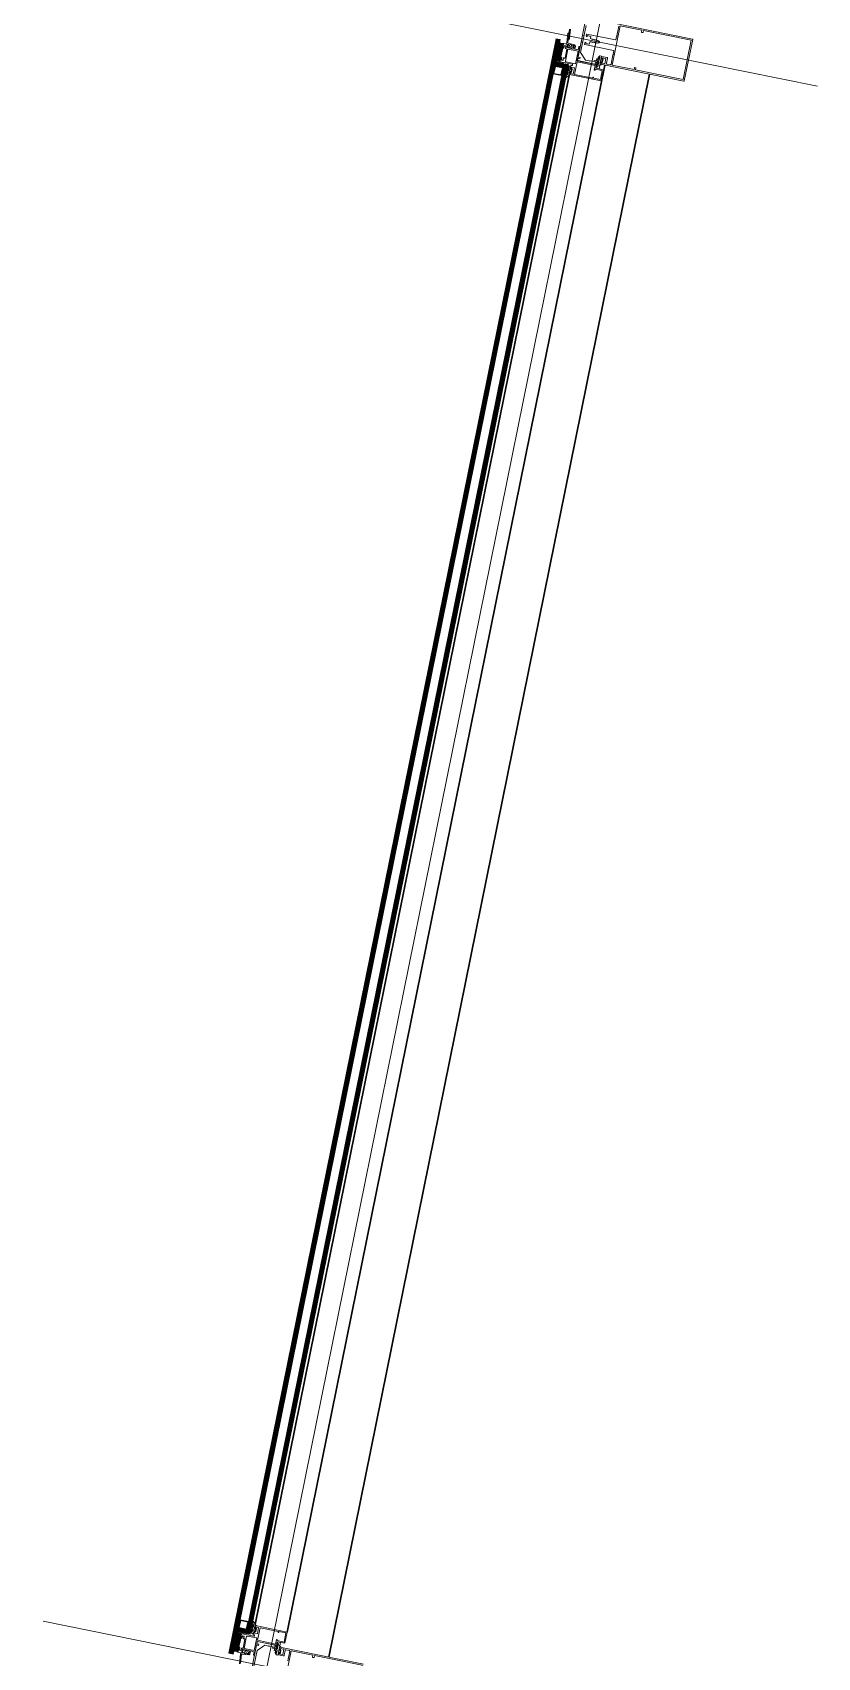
# Model space of a CAD drawing. Header units: millimetres. Extents: x -106996 to 276536, y -21995 to 37993.
# Drawn here: x -83837 to -82740, y -4625 to -2354 of the extents above; entities that cross this region are included whole.
import ezdxf

# ---------------------------------------------------------------- set-up
doc = ezdxf.new("R2010")
doc.units = ezdxf.units.MM
doc.header["$LTSCALE"] = 100
doc.linetypes.add('DASHDOT2', pattern=[12.7, 6.35, -3.175, 0, -3.175])
for name, color, linetype, lineweight, true_color in [('0_Pen_No__6', 7, 'Continuous', 15, 0x5f5f5f), ('0_Pen_No__7', 7, 'Continuous', 30, 0x6a6a6a), ('_Doğrama_Pen_No__6', 7, 'Continuous', 15, 0x5f5f5f), ('AKS-GYC_Pen_No__6', 7, 'Continuous', 15, 0x5f5f5f), ('CAM_Pen_No__151', 7, 'Continuous', 18, 0x2bcaff), ('CAM_Pen_No__6', 7, 'Continuous', 15, 0x5f5f5f), ('FITIL_Pen_No__6', 7, 'Continuous', 15, 0x5f5f5f)]:
    doc.layers.add(name, color=color, linetype=linetype, lineweight=lineweight, true_color=true_color)
pattern_1 = [(258.545944, (-84237.7179, -5385.2623), (-0.6605949, 0.5164681), [0, -0.7499999])]
pattern_2 = [(258.545944, (-83429.326, -1393.72135), (-0.6605949, 0.5164681), [0, -0.7499999])]

msp = doc.modelspace()

# ---------------------------------------------------------------- hatches: boundary and pattern name
at = {"layer": '0_Pen_No__7', "linetype": 'Continuous'}
h = msp.add_hatch(dxfattribs=at)
h.set_pattern_fill('DOTS', color=9, style=0, pattern_type=2)
h.set_pattern_definition(pattern_2)
h.paths.add_polyline_path([(-83093.9879193, -2397.4327833), (-83105.7489304, -2395.0497982), (-83106.7418405, -2399.9502195), (-83094.9808294, -2402.3332046)])
h = msp.add_hatch(dxfattribs=at)
h.set_pattern_fill('DOTS', color=9, style=0, pattern_type=2)
h.set_pattern_definition(pattern_2)
h.paths.add_polyline_path([(-83098.3161162, -2388.5800104), (-83104.1966219, -2387.3885178), (-83105.3881149, -2393.2690234), (-83099.5076095, -2394.4605158)])
h = msp.add_hatch(dxfattribs=at)
h.set_pattern_fill('DOTS', color=9, style=0, pattern_type=2)
h.set_pattern_definition(pattern_1)
h.paths.add_polyline_path([(-83548.8969048, -4583.9616772), (-83549.8898152, -4588.8620985), (-83538.1288041, -4591.2450837), (-83537.1358937, -4586.3446624)])
h = msp.add_hatch(dxfattribs=at)
h.set_pattern_fill('DOTS', color=9, style=0, pattern_type=2)
h.set_pattern_definition(pattern_1)
h.paths.add_polyline_path([(-83550.2506312, -4590.6428733), (-83551.4421237, -4596.5233789), (-83545.561618, -4597.7148715), (-83544.3701258, -4591.8343658)])

# ---------------------------------------------------------------- linework, layer by layer
at = {"layer": '0_Pen_No__6', "color": 9, "linetype": 'Continuous'}
for p, q in [((-83063.5930945, -2336.3452985), (-83074.1010246, -2388.2062521)), ((-83063.0627165, -2343.7990693), (-83070.7110655, -2381.5468095)), ((-83065.9252389, -2357.9267789), (-83067.8854074, -2357.5296149)), ((-83070.7110655, -2381.5468095), (-83063.6384703, -2392.2137393)), ((-83067.8485432, -2367.4190999), (-83069.8087117, -2367.0219358)), ((-83063.4525928, -2368.9805485), (-83063.1547204, -2367.510422)), ((-83105.7489304, -2395.0497982), (-83093.9879193, -2397.4327833)), ((-83075.0827293, -2392.5478), (-83074.6656922, -2390.4895496)), ((-83074.6919782, -2393.1371332), (-83050.5819054, -2398.0222508)), ((-83074.1010246, -2388.2062521), (-83071.3077844, -2388.7722109)), ((-83074.076359, -2390.0987985), (-83071.6731152, -2390.5857372)), ((-83071.6751526, -2390.5853244), (-83071.3077844, -2388.7722109)), ((-83063.6384703, -2392.2137393), (-83058.4195216, -2393.2711886)), ((-83058.0287705, -2393.8605217), (-83058.4195216, -2393.2711886)), ((-83058.0287705, -2393.8605217), (-83057.4394373, -2393.4697706)), ((-83057.4394373, -2393.4697706), (-83049.9662948, -2394.9839585)), ((-83049.9925723, -2397.6314997), (-83049.5755437, -2395.5732916)), ((-83043.3244233, -2397.5465558), (-83044.7407896, -2404.5369042)), ((-83549.8898152, -4588.8620985), (-83538.1288041, -4591.2450837)), ((-83523.4018512, -4607.4849851), (-83533.9097812, -4659.3459387)), ((-83523.4018512, -4607.4849851), (-83520.608611, -4608.0509439)), ((-83522.6161633, -4603.1037208), (-83523.0332004, -4605.1619713)), ((-83522.8714731, -4614.9387558), (-83512.2045431, -4607.8661606)), ((-83522.6424493, -4605.7513044), (-83520.2392054, -4606.2382432)), ((-83522.0268302, -4602.7129697), (-83497.9167567, -4607.5980875)), ((-83520.2412428, -4606.2378304), (-83520.608611, -4608.0509439)), ((-83512.2045431, -4607.8661606), (-83506.9855942, -4608.9236099)), ((-83506.3962611, -4608.5328588), (-83506.9855942, -4608.9236099)), ((-83506.3962611, -4608.5328588), (-83506.00551, -4609.1221919)), ((-83506.00551, -4609.1221919), (-83498.5323673, -4610.6363798)), ((-83497.5260056, -4608.1874206), (-83497.9430341, -4610.2456287)), ((-83491.4168366, -4610.8612711), (-83490.0004697, -4603.8709227)), ((-83522.8714731, -4614.9387558), (-83530.5198222, -4652.6864961))]:
    msp.add_line(p, q, dxfattribs=at)
at = {"layer": '0_Pen_No__6', "color": 9, "linetype": 'Continuous', "flags": 128}
for points in [[(-83017.4032718, -2345.1505264), (-83020.0642713, -2358.2836557), (-83019.6735201, -2358.8729888), (-83020.262853, -2359.2637399), (-83021.1862598, -2363.8211317, -0.4142135624), (-83021.7755927, -2364.2118828), (-83061.8610388, -2356.0898754, 0.4142135624), (-83062.4503726, -2356.4806264), (-83062.8673941, -2358.5388034), (-83061.5660633, -2359.6697479), (-83061.2681903, -2358.1996216), (-83056.3677687, -2359.1925322), (-83056.9028016, -2361.8331388, 0.3394542589), (-83056.6354995, -2362.3800758), (-83055.000113, -2363.1938126), (-83054.7054469, -2362.9984369), (-83054.5100714, -2363.2931035), (-83053.4417791, -2363.5095581), (-83053.1471123, -2363.3141825), (-83052.9517377, -2363.6088489), (-83051.8834454, -2363.8253035), (-83051.588779, -2363.629928), (-83051.3934038, -2363.9245945), (-83050.3251112, -2364.1410491), (-83050.0304444, -2363.9456735), (-83049.835069, -2364.2403401), (-83048.7667775, -2364.4567946), (-83048.4721114, -2364.261419), (-83048.2767356, -2364.5560855), (-83047.2084433, -2364.7725401), (-83046.9137768, -2364.5771646), (-83046.7184014, -2364.8718311), (-83044.6598105, -2366.2299961, -0.6825836526), (-83045.0486006, -2368.0515051), (-83047.5952678, -2368.4693484), (-83048.2323223, -2368.34027), (-83048.5269891, -2368.5356456), (-83048.7223646, -2368.240979), (-83049.790656, -2368.0245246), (-83050.0853225, -2368.2199002), (-83050.2806976, -2367.9252336), (-83051.3489906, -2367.7087791), (-83051.643657, -2367.9041545), (-83051.8390325, -2367.6094879), (-83052.9073236, -2367.3930336), (-83053.2019904, -2367.5884092), (-83053.3973667, -2367.2937424), (-83054.4656581, -2367.077288), (-83054.7603246, -2367.2726636), (-83054.9557003, -2366.9779968), (-83056.0239915, -2366.7615426), (-83056.318658, -2366.9569182), (-83056.5140346, -2366.6622514), (-83057.5157192, -2366.7243235, 0.3394542589), (-83057.9748371, -2367.1240751), (-83058.5521724, -2369.9734589), (-83063.4525928, -2368.9805485), (-83063.1547204, -2367.510422), (-83064.7936405, -2368.0456207), (-83065.2106632, -2370.1037976, 0.4142135624), (-83064.8199123, -2370.6931307), (-83024.7344662, -2378.8151382, -0.4142135624), (-83024.3437147, -2379.4044714), (-83025.2671214, -2383.9618633), (-83024.8763705, -2384.5511964), (-83025.4657046, -2384.9419473), (-83028.1267038, -2398.0750766, -0.4142135624), (-83029.3053709, -2398.8565785), (-83033.7157493, -2397.9629592, -0.4142135624), (-83034.4972512, -2396.784293), (-83033.1071773, -2389.923703, 0.4142135624), (-83033.8886794, -2388.7450367), (-83040.7492687, -2387.3549621, 0.4142135624), (-83041.3386019, -2387.7457132), (-83041.7357662, -2389.7058818), (-83040.8649018, -2390.4435102), (-83040.5769584, -2389.0223879), (-83035.1864949, -2390.1145895), (-83036.735435, -2397.7592467), (-83042.1258988, -2396.6670451), (-83041.8379545, -2395.245923), (-83042.9272584, -2395.5863874), (-83043.3244233, -2397.5465558, 0.4142135624), (-83042.9336715, -2398.135889), (-82926.3036452, -2421.7671578, 0.4142135624), (-82925.7143126, -2421.3764066), (-82913.9979684, -2363.5514355, 0.4142135624), (-82914.3887204, -2362.9621021), (-83031.0187461, -2339.3308335, 0.4142135624)], [(-83374.1974771, -4634.1017887), (-83490.8275028, -4610.4705201, 0.4142135624), (-83491.4168366, -4610.8612711), (-83491.8140003, -4612.8214397), (-83490.9431365, -4613.5590681), (-83490.6551925, -4612.1379459), (-83485.2647284, -4613.2301475), (-83486.8136691, -4620.8748046), (-83492.2041326, -4619.7826031), (-83491.9161883, -4618.361481), (-83493.0054936, -4618.7019451), (-83493.4026574, -4620.6621137, 0.4142135624), (-83493.0119062, -4621.2514469), (-83486.151316, -4622.6415215, 0.4142135624), (-83484.9726499, -4621.8600193), (-83483.5825757, -4614.9994295, -0.4142135624), (-83482.403909, -4614.2179274), (-83477.9935297, -4615.1115469, -0.4142135624), (-83477.2120284, -4616.290213), (-83479.873028, -4629.4233422)]]:
    msp.add_lwpolyline(points, format="xyb", dxfattribs=at)
for points in [[(-83015.24452, -2344.5676065), (-83026.3651179, -2399.4523249), (-82995.9825053, -2405.6083698), (-82995.4860505, -2403.1581591, -0.4142135624), (-82994.8967164, -2402.7674081), (-82993.9166328, -2402.9659901, -0.4142135624), (-82993.5258816, -2403.5553232), (-82994.0223376, -2406.0055338), (-82927.3766075, -2419.509116), (-82916.25601, -2364.6243977), (-82982.9017397, -2351.1208156), (-82983.3981954, -2353.5710261, -0.4142135624), (-82983.9875286, -2353.9617772), (-82984.967613, -2353.763195, -0.4142135624), (-82985.3583633, -2353.173862), (-82984.8619086, -2350.7236512)], [(-83089.2506016, -2371.0307528), (-83090.04493, -2374.9510898), (-83080.244088, -2376.9369106), (-83079.4497591, -2373.0165737), (-83081.213911, -2372.6591259, -0.4142135624), (-83081.3702119, -2372.4233925), (-83081.310636, -2372.1293675, -0.4142135624), (-83080.7213034, -2371.7386163), (-83078.2710926, -2372.2350716, -0.4142135624), (-83077.8803414, -2372.8244047), (-83078.7739608, -2377.2347839), (-83073.8735392, -2378.2276944), (-83072.9799201, -2373.8173152, -0.4142135624), (-83072.3905872, -2373.4265641), (-83071.900545, -2373.5258551, -0.4142135624), (-83071.5097941, -2374.1151883), (-83074.3892343, -2388.3264101), (-83071.4489816, -2388.9221563), (-83071.7468543, -2390.3922827), (-83074.687107, -2389.7965364), (-83075.3821447, -2393.2268313), (-83049.8999536, -2398.3899657), (-83049.2049168, -2394.9596707), (-83052.1451695, -2394.3639245), (-83051.8472959, -2392.8937982), (-83048.9070432, -2393.4895445), (-83048.3112966, -2390.5492918), (-83046.8411705, -2390.8471648), (-83049.4227379, -2403.5882601), (-83038.6418107, -2405.7726632), (-83041.8191248, -2421.4540112), (-83086.31495, -2412.4383844, -0.4142135624), (-83086.7057006, -2411.8490513), (-83086.4441873, -2410.5583735, -0.2634471391), (-83086.1211277, -2410.1863722), (-83084.7391195, -2409.6967137), (-83085.0369931, -2411.1668399), (-83081.1166554, -2411.9611684), (-83079.3294166, -2403.1404101), (-83083.249754, -2402.3460817), (-83083.5476271, -2403.8162081), (-83084.6300355, -2402.8272158, -0.2634471391), (-83084.7828114, -2402.3588021), (-83084.3227163, -2400.0880399, -0.4142135624), (-83083.7333834, -2399.6972889), (-83082.7532984, -2399.8958711, 0.4142135624), (-83082.1639655, -2399.50512), (-83081.9653837, -2398.5250356, 0.4142135624), (-83082.3561346, -2397.9357025), (-83099.0175664, -2394.559807, -0.4142135624), (-83099.4083173, -2393.9704739), (-83098.4154072, -2389.0700526, -0.4142135624), (-83097.8260743, -2388.6793014), (-83097.3360321, -2388.7785925, -0.4142135624), (-83096.9452812, -2389.3679256), (-83097.4417359, -2391.8181364, 0.4142135624), (-83097.050985, -2392.4074695), (-83095.5808589, -2392.7053426, 0.4142135624), (-83094.9915248, -2392.3145917), (-83094.4950701, -2389.864381, -0.4142135624), (-83093.9057374, -2389.4736296), (-83092.9256524, -2389.672212, 0.4142135624), (-83092.3363195, -2389.2814608), (-83089.8540433, -2377.0304076, 0.4142135624), (-83090.2447943, -2376.4410744), (-83091.2248793, -2376.2424923, -0.4142135624), (-83091.6156302, -2375.6531591), (-83091.1191745, -2373.2029485, 0.4142135624), (-83091.5099255, -2372.6136154), (-83092.9800524, -2372.3157421, 0.4142135624), (-83093.5693853, -2372.7064933), (-83094.065841, -2375.1567038, -0.4142135624), (-83094.6551742, -2375.547455), (-83095.1452158, -2375.448164, -0.4142135624), (-83095.5359667, -2374.8588309), (-83094.4437656, -2369.4683673, -0.4142135624), (-83093.8544327, -2369.0776162), (-83087.5818938, -2370.3485415, -0.4142135624), (-83087.1911417, -2370.9378749), (-83087.2507173, -2371.2319, -0.4142135624), (-83087.4864502, -2371.3882005)], [(-83096.6380977, -2380.2982983), (-83096.1217841, -2377.7500794), (-83095.8860503, -2377.5937791), (-83096.0423523, -2377.3580455), (-83095.7643358, -2375.9859278, -0.4142135624), (-83095.1750032, -2375.5951766), (-83094.5379483, -2375.7242549, 0.4142135624), (-83093.9486153, -2375.3335039), (-83093.4521594, -2372.8832933, -0.4142135624), (-83092.8628268, -2372.4925422), (-83091.6867255, -2372.7308408, -0.4142135624), (-83091.2959745, -2373.3201738), (-83091.7924302, -2375.7703844, 0.4142135624), (-83091.4016784, -2376.3597177), (-83090.4215943, -2376.5582998, -0.4142135624), (-83090.0308436, -2377.1476328), (-83092.4535454, -2389.1046609, -0.4142135624), (-83093.0428781, -2389.495412), (-83094.0229622, -2389.2968299, 0.4142135624), (-83094.612296, -2389.6875809), (-83095.1087508, -2392.1377916, -0.4142135624), (-83095.6980837, -2392.5285427), (-83096.8741847, -2392.2902443, -0.4142135624), (-83097.2649368, -2391.7009109), (-83096.7684812, -2389.2507004, 0.4142135624), (-83097.1592321, -2388.6613672), (-83097.7962869, -2388.5322888, -0.4142135624), (-83098.1870381, -2387.9429555), (-83097.9090229, -2386.5708377), (-83097.6732893, -2386.4145372), (-83097.8295899, -2386.178804), (-83097.3132774, -2383.6305848), (-83097.0775435, -2383.4742844), (-83097.2338444, -2383.238551), (-83096.7175307, -2380.6903321), (-83096.4817969, -2380.5340318)], [(-83091.3690619, -2394.5790462), (-83077.7458898, -2397.3393375), (-83074.1714131, -2379.6978206), (-83088.2846266, -2376.8382385), (-83091.759812, -2393.9897133, 0.4142135624)], [(-83544.0422228, -4617.4088157), (-83543.2478953, -4613.4884784), (-83533.4470522, -4615.4742994), (-83534.2413803, -4619.3946366), (-83536.0055319, -4619.0371888, 0.4142135624), (-83536.2412658, -4619.1934891), (-83536.3008404, -4619.4875144, 0.4142135624), (-83535.9100892, -4620.0768475), (-83533.4598781, -4620.5733028, 0.4142135624), (-83532.8705455, -4620.1825517), (-83531.9769258, -4615.7721727), (-83527.0765045, -4616.765083), (-83527.9701239, -4621.1754622, 0.4142135624), (-83527.5793727, -4621.7647953), (-83527.0893311, -4621.8640863, 0.4142135624), (-83526.4999979, -4621.4733353), (-83523.620558, -4607.2621134), (-83520.6803041, -4607.8578599), (-83520.3824314, -4606.3877335), (-83523.3226841, -4605.7919872), (-83522.6276464, -4602.3616923), (-83497.1454568, -4607.5248266), (-83497.8404942, -4610.9551214), (-83500.7807469, -4610.3593752), (-83501.0786199, -4611.8295016), (-83498.138367, -4612.425248), (-83498.7341124, -4615.3655009), (-83497.2639867, -4615.6633738), (-83494.6824192, -4602.9222785), (-83483.9014922, -4605.1066815), (-83480.7241793, -4589.4253333), (-83525.2200048, -4580.4097064, 0.4142135624), (-83525.8093368, -4580.8004576), (-83526.0708513, -4582.0911351, 0.2634471391), (-83525.9180758, -4582.559549), (-83524.8356658, -4583.5485414), (-83524.5377931, -4582.0784149), (-83520.6174563, -4582.8727433), (-83522.404695, -4591.6935016), (-83526.3250316, -4590.8991733), (-83526.0271591, -4589.4290468), (-83527.4091674, -4589.9187054, 0.2634471391), (-83527.7322275, -4590.2907065), (-83528.1923226, -4592.5614687, 0.4142135624), (-83527.8015713, -4593.1508018), (-83526.8214875, -4593.3493839, -0.4142135624), (-83526.4307354, -4593.9387172), (-83526.6293183, -4594.9188013, -0.4142135624), (-83527.2186512, -4595.3095524), (-83543.8800842, -4591.9336568, 0.4142135624), (-83544.4694171, -4592.3244079), (-83545.4623272, -4597.2248292, 0.4142135624), (-83545.0715763, -4597.8141624), (-83544.5815341, -4597.9134535, 0.4142135624), (-83543.9922015, -4597.5227023), (-83543.4957456, -4595.0724918, -0.4142135624), (-83542.9064126, -4594.6817407), (-83541.436286, -4594.9796138, -0.4142135624), (-83541.0455348, -4595.5689471), (-83541.5419904, -4598.0191576, 0.4142135624), (-83541.1512395, -4598.6084907), (-83540.1711545, -4598.807073, -0.4142135624), (-83539.7804044, -4599.396406), (-83542.2626797, -4611.6474594, -0.4142135624), (-83542.8520141, -4612.0382102), (-83543.8320974, -4611.8396283, 0.4142135624), (-83544.4214306, -4612.2303794), (-83544.9178854, -4614.6805902, -0.4142135624), (-83545.5072192, -4615.0713411), (-83546.9773464, -4614.7734678, -0.4142135624), (-83547.3680961, -4614.1841349), (-83546.8716414, -4611.7339241, 0.4142135624), (-83547.2623923, -4611.144591), (-83547.7524345, -4611.0452999, 0.4142135624), (-83548.3417671, -4611.4360512), (-83549.4339688, -4616.8265145, 0.4142135624), (-83549.0432173, -4617.4158477), (-83542.7706787, -4618.686773, 0.4142135624), (-83542.1813458, -4618.2960219), (-83542.1217714, -4618.0019966, 0.4142135624), (-83542.278072, -4617.7662633)], [(-83547.2396376, -4605.9965833), (-83547.7559501, -4608.5448025), (-83547.5996504, -4608.7805356), (-83547.8353834, -4608.9368362), (-83548.1133984, -4610.3089541, 0.4142135624), (-83547.7226472, -4610.8982873), (-83547.0855923, -4611.0273656, -0.4142135624), (-83546.6948414, -4611.6166988), (-83547.191297, -4614.0669094, 0.4142135624), (-83546.8005449, -4614.6562428), (-83545.6244439, -4614.8945412, 0.4142135624), (-83545.035111, -4614.5037901), (-83544.5386562, -4612.0535794, -0.4142135624), (-83543.9493224, -4611.6628284), (-83542.9692383, -4611.8614104, 0.4142135624), (-83542.3799056, -4611.4706593), (-83539.9572036, -4599.5136314, 0.4142135624), (-83540.3479548, -4598.9242982), (-83541.3280386, -4598.7257162, -0.4142135624), (-83541.7187904, -4598.136383), (-83541.2223348, -4595.6861723, 0.4142135624), (-83541.613086, -4595.0968392), (-83542.789187, -4594.8585406, 0.4142135624), (-83543.3785211, -4595.2492916), (-83543.8749756, -4597.6995024, -0.4142135624), (-83544.4643085, -4598.0902535), (-83545.1013631, -4597.9611751, 0.4142135624), (-83545.6906972, -4598.351926), (-83545.9687125, -4599.724044), (-83545.8124116, -4599.9597773), (-83546.0481443, -4600.1160779), (-83546.564458, -4602.6642969), (-83546.4081571, -4602.9000302), (-83546.6438912, -4603.0563306), (-83547.1602046, -4605.6045496), (-83547.0039038, -4605.8402829)], [(-83536.8273252, -4594.8931489), (-83523.204154, -4597.6534399), (-83526.7786315, -4615.2949566), (-83540.8918447, -4612.4353746), (-83537.4166584, -4595.2839001, -0.4142135624)], [(-83475.0532766, -4615.7072931), (-83486.1738745, -4670.5920115), (-83455.7912619, -4676.7480564), (-83455.2948072, -4674.2978457, -0.4142135624), (-83454.705473, -4673.9070947), (-83453.7253895, -4674.1056767, -0.4142135624), (-83453.3346383, -4674.6950098), (-83453.8310942, -4677.1452204), (-83387.1853642, -4690.6488026), (-83376.0647666, -4635.7640843), (-83442.7104964, -4622.2605021), (-83443.206952, -4624.7107127, -0.4142135624), (-83443.7962852, -4625.1014638), (-83444.7763696, -4624.9028816, -0.4142135624), (-83445.16712, -4624.3135486), (-83444.6706652, -4621.8633378)]]:
    msp.add_lwpolyline(points, format="xyb", close=True, dxfattribs=at)
for points in [[(-83109.1248259, -2411.7112306), (-83106.7418405, -2399.9502195), (-83094.9808294, -2402.3332046), (-83097.3638148, -2414.0942157)], [(-83107.9461589, -2410.9297285), (-83105.9603384, -2401.1288859), (-83096.1594961, -2403.1147068), (-83098.1453169, -2412.9155494)], [(-83104.1966219, -2387.3885178), (-83098.3161162, -2388.5800104), (-83099.5076095, -2394.4605158), (-83105.3881149, -2393.2690234)], [(-83075.5820087, -2394.716816), (-83079.1564874, -2412.3583324), (-83053.7723051, -2417.5016087), (-83053.4744312, -2416.0314824), (-83052.4943473, -2416.2300644), (-83052.7922198, -2417.700191), (-83042.9913778, -2419.6860117), (-83040.4098104, -2406.9449164), (-83050.2106526, -2404.9590955), (-83050.5085265, -2406.4292218), (-83051.4886104, -2406.2306398), (-83050.1978272, -2399.860092)], [(-83546.5139193, -4572.2006662), (-83548.8969048, -4583.9616772), (-83537.1358937, -4586.3446624), (-83534.7529083, -4574.5836514)], [(-83545.7324181, -4573.3793323), (-83547.7182392, -4583.1801749), (-83537.9173958, -4585.165996), (-83535.9315753, -4575.3651534)], [(-83522.2317649, -4600.9114241), (-83518.6572877, -4583.2699074), (-83493.2731051, -4588.4131837), (-83493.5709787, -4589.8833099), (-83492.590894, -4590.0818921), (-83492.2930209, -4588.6117657), (-83482.4921781, -4590.5975867), (-83485.0737464, -4603.3386818), (-83494.8745884, -4601.352861), (-83494.5767148, -4599.8827347), (-83495.5567998, -4599.6841525), (-83496.8475826, -4606.0547004)], [(-83551.4421237, -4596.5233789), (-83545.561618, -4597.7148715), (-83544.3701258, -4591.8343658), (-83550.2506312, -4590.6428733)]]:
    msp.add_lwpolyline(points, close=True, dxfattribs=at)
at = {"layer": '0_Pen_No__7', "color": 9, "linetype": 'Continuous'}
for p, q in [((-83480.7258032, -4589.4250043), (-83036.9797075, -2399.3422655)), ((-83525.406212, -4578.811044), (-83086.7624127, -2413.9086537)), ((-82974.4686283, -2412.0080958), (-83422.7116469, -4624.2719754))]:
    msp.add_line(p, q, dxfattribs=at)
for centre, radius, start, end in [((-83096.7475989, -2365.7316289), 20.1393122, 249.9791451068, 267.112744294), ((-83096.7475989, -2365.7316289), 19.4393122, 249.6682050534, 267.4236795343), ((-83096.7475989, -2365.7316289), 18.7393122, 249.3337528686, 267.7581375477), ((-83096.7475989, -2365.7316289), 18.0393122, 248.9729734407, 268.1189135758), ((-83096.7475989, -2365.7316289), 17.3393122, 248.5826436302, 268.5092380541), ((-83096.7475989, -2365.7316289), 16.6393122, 248.1589497753, 268.9329392386), ((-83096.7475989, -2365.7316289), 15.9393122, 247.6973714018, 269.3945049463), ((-83096.7475989, -2365.7316289), 15.2393122, 247.1925778699, 269.8993040167), ((-83096.7475989, -2365.7316289), 14.5393122, 246.6381604752, 270.4537278589), ((-83096.7475989, -2365.7316289), 13.8393122, 246.0263371567, 271.0655479327), ((-83096.7475989, -2365.7316289), 13.1393122, 245.3476228327, 271.7442711369), ((-83096.7475989, -2365.7316289), 12.4393122, 244.5902830035, 272.5016035507), ((-83096.7475989, -2365.7316289), 11.7393122, 243.739676349, 273.3522106562), ((-83096.7475989, -2365.7316289), 11.0393122, 242.7771627644, 274.3147274703), ((-83096.7475989, -2365.7316289), 10.3393122, 241.6787230606, 275.4131659735), ((-83096.7475989, -2365.7316289), 9.6393122, 240.4128379457, 276.6790385539), ((-83096.7475989, -2365.7316289), 8.9393122, 238.9371394232, 278.1547389722), ((-83096.7475989, -2365.7316289), 8.2393122, 237.1932416892, 279.898641227), ((-83096.7475989, -2365.7316289), 7.5393122, 235.0980925346, 281.9937924278), ((-83096.7475989, -2365.7316289), 6.8393122, 232.5287736255, 284.5631179773), ((-83096.7475989, -2365.7316289), 6.1393122, 229.293786071, 287.7980969152), ((-83096.7475989, -2365.7316289), 5.4393122, 225.0732012135, 292.0187008261), ((-83096.7475989, -2365.7316289), 4.7393122, 219.273903873, 297.817990088), ((-83096.7475989, -2365.7316289), 4.0393122, 210.5839589599, 306.5079258298), ((-83096.7475989, -2365.7316289), 22.2393122, 250.7933216308, 266.2985671746), ((-83096.7475989, -2365.7316289), 21.5393122, 250.5397449937, 266.5521485478), ((-83096.7475989, -2365.7316289), 20.8393122, 250.2689516537, 266.8229320874), ((-83074.5926872, -2392.647091), 0.5, 168.5459482399, 258.5459482485), ((-83074.17565, -2390.5888406), 0.5, 78.5459482485, 168.5459482399), ((-83050.4826144, -2397.5322087), 0.5, 258.5459482485, 348.5459482399), ((-83050.0655859, -2395.4740006), 0.5, 348.5459482399, 78.5459482485), ((-83553.0106419, -4619.3717602), 9.6393122, 60.4128379457, 96.6790385539), ((-83553.0106419, -4619.3717602), 10.3393122, 61.6787230606, 95.4131659735), ((-83553.0106419, -4619.3717602), 11.0393122, 62.7771627644, 94.3147274703), ((-83553.0106419, -4619.3717602), 11.7393122, 63.739676349, 93.3522106562), ((-83553.0106419, -4619.3717602), 12.4393122, 64.5902830035, 92.5016035507), ((-83553.0106419, -4619.3717602), 13.1393122, 65.3476228327, 91.7442711369), ((-83553.0106419, -4619.3717602), 13.8393122, 66.0263371567, 91.0655479327), ((-83553.0106419, -4619.3717602), 14.5393122, 66.6381604752, 90.4537278589), ((-83553.0106419, -4619.3717602), 15.2393122, 67.1925778699, 89.8993040167), ((-83553.0106419, -4619.3717602), 15.9393122, 67.6973714018, 89.3945049463), ((-83553.0106419, -4619.3717602), 16.6393122, 68.1589497753, 88.9329392386), ((-83553.0106419, -4619.3717602), 17.3393122, 68.5826436302, 88.5092380541), ((-83553.0106419, -4619.3717602), 18.0393122, 68.9729734407, 88.1189135758), ((-83553.0106419, -4619.3717602), 18.7393122, 69.3337528686, 87.7581375477), ((-83553.0106419, -4619.3717602), 19.4393122, 69.6682050534, 87.4236795343), ((-83553.0106419, -4619.3717602), 20.1393122, 69.9791451068, 87.112744294), ((-83553.0106419, -4619.3717602), 20.8393122, 70.2689516537, 86.8229320874), ((-83553.0106419, -4619.3717602), 21.5393122, 70.5397449937, 86.5521485478), ((-83553.0106419, -4619.3717602), 22.2393122, 70.7933216308, 86.2985671747), ((-83522.5431583, -4605.2612623), 0.5, 168.5459482399, 258.5459482485), ((-83522.1261212, -4603.2030118), 0.5, 78.5459482485, 168.5459482399), ((-83498.4330763, -4610.1463377), 0.5, 258.5459482485, 348.5459482399), ((-83498.0160477, -4608.0881296), 0.5, 348.5459482399, 78.5459482485), ((-83553.0106419, -4619.3717602), 4.0393122, 30.5839589599, 126.5079258298), ((-83553.0106419, -4619.3717602), 4.7393122, 39.2739038729, 117.817990088), ((-83553.0106419, -4619.3717602), 5.4393122, 45.0732012135, 112.0187008261), ((-83553.0106419, -4619.3717602), 6.1393122, 49.293786071, 107.7980969152), ((-83553.0106419, -4619.3717602), 6.8393122, 52.5287736204, 104.5631179773), ((-83553.0106419, -4619.3717602), 7.5393122, 55.0980925346, 101.9937924278), ((-83553.0106419, -4619.3717602), 8.2393122, 57.1932416892, 99.898641227), ((-83553.0106419, -4619.3717602), 8.9393122, 58.9371394232, 98.1547389722)]:
    msp.add_arc(centre, radius, start, end, dxfattribs=at)
at = {"layer": '_Doğrama_Pen_No__6', "color": 9, "linetype": 'Continuous'}
msp.add_line((-83622.697423, -5197.8683958), (-82893.277328, -1597.8811068), dxfattribs=at)
at = {"layer": 'AKS-GYC_Pen_No__6', "color": 9, "linetype": 'DASHDOT2'}
for p, q in [((-82739.5534469, -2428.9963778), (-83376.8868002, -2299.8615727)), ((-83199.3622036, -4700.1360644), (-83836.6955568, -4571.0012593))]:
    msp.add_line(p, q, dxfattribs=at)
at = {"layer": 'CAM_Pen_No__151', "color": 9, "linetype": 'Continuous'}
for p, q in [((-83562.1249478, -4619.0333023), (-83104.9256216, -2362.5663608)), ((-83561.1448638, -4619.2318844), (-83103.9455373, -2362.7649429)), ((-83560.1647794, -4619.4304665), (-83102.9654539, -2362.9635248)), ((-83559.1846949, -4619.6290486), (-83101.9853684, -2363.1621071)), ((-83558.2046111, -4619.8276306), (-83101.0052846, -2363.3606891)), ((-83557.2245265, -4620.0262128), (-83100.0252008, -2363.559271)), ((-83556.2444422, -4620.2247949), (-83099.0451157, -2363.7578533)), ((-83538.1288043, -4591.2450836), (-83093.638732, -2397.5035347)), ((-83537.14872, -4591.4436657), (-83092.6586465, -2397.702117)), ((-83536.1686362, -4591.6422477), (-83091.6785631, -2397.9006989)), ((-83535.1885516, -4591.8408299), (-83090.6984793, -2398.0992809)), ((-83534.2084672, -4592.039412), (-83089.7183939, -2398.2978632)), ((-83533.2283832, -4592.2379941), (-83088.7383101, -2398.4964451)), ((-83532.2482988, -4592.4365762), (-83087.7582267, -2398.695027))]:
    msp.add_line(p, q, dxfattribs=at)
at = {"layer": 'CAM_Pen_No__6', "color": 9, "linetype": 'Continuous'}
for p, q in [((-83099.3943034, -2363.6871019), (-83105.2748088, -2362.4956094)), ((-83088.1074136, -2398.6242758), (-83093.9879193, -2397.4327833)), ((-83532.2482984, -4592.4365763), (-83538.1288041, -4591.2450837)), ((-83556.2444422, -4620.2247949), (-83562.1249476, -4619.0333024))]:
    msp.add_line(p, q, dxfattribs=at)
at = {"layer": 'FITIL_Pen_No__6', "color": 9, "linetype": 'Continuous', "flags": 128}
for points in [[(-83080.8335718, -2371.7749194), (-83079.0365073, -2372.1390358, 0.4142135624), (-83078.8007735, -2371.9827355), (-83078.6847224, -2371.4099746, 0.3864077604), (-83078.8224442, -2371.1789426), (-83088.3093911, -2368.53287, -0.4150416613), (-83088.4422456, -2368.2827186), (-83087.0900817, -2355.6165959, 1), (-83088.2965824, -2354.7253288), (-83090.0594399, -2367.8585539, 0.1095178117), (-83090.0945903, -2367.937673), (-83090.4364994, -2369.6251354, 0.4142135624), (-83090.2801988, -2369.8608687), (-83087.5073148, -2370.4227031), (-83086.8622416, -2370.965534, -0.3824365359), (-83087.1259511, -2371.5548923), (-83088.3379059, -2371.3093292), (-83088.7080224, -2373.1360095, 0.27845947), (-83088.638446, -2373.330687), (-83085.9717479, -2375.183745, 0.2470910554), (-83084.6023359, -2375.4612117), (-83080.9900648, -2374.8803817, 0.27845947), (-83080.8501964, -2374.7281416), (-83080.4800791, -2372.9014614), (-83081.692034, -2372.6558983, -0.3824365359), (-83081.7055344, -2372.0103725)], [(-83085.7821369, -2371.4713483), (-83085.9807186, -2372.4514326, 1), (-83083.530509, -2372.9478877), (-83083.3319261, -2371.9678036, 1)], [(-83540.6921679, -4618.4338134), (-83540.4935862, -4617.4537292, -1), (-83538.0433763, -4617.9501843), (-83538.2419583, -4618.9302685, -1)]]:
    msp.add_lwpolyline(points, format="xyb", close=True, dxfattribs=at)
for points in [[(-83084.5749078, -2349.1958111), (-83086.1569489, -2362.1406875, -1), (-83087.6152223, -2362.492025), (-83086.2296618, -2348.9570224, -0.1095178117)], [(-83547.4239789, -4633.6317116), (-83546.0384184, -4620.0967089, -0.1095178117), (-83546.0399983, -4620.0101476), (-83545.6980893, -4618.3226852, -0.4142135624), (-83545.4623557, -4618.1663849), (-83542.6894714, -4618.7282194), (-83541.8839768, -4618.4792987, 0.3824365359), (-83541.8974769, -4617.8337729), (-83543.1094318, -4617.5882098), (-83542.7393142, -4615.7615297, -0.27845947), (-83542.5994454, -4615.6092895), (-83539.421759, -4614.9404053, -0.2470910554), (-83538.0523464, -4615.2178721), (-83534.951064, -4617.1589844, -0.27845947), (-83534.8814876, -4617.3536618), (-83535.2516049, -4619.180342), (-83536.4635586, -4618.9347792, 0.3824365359), (-83536.7272678, -4619.5241374), (-83536.0157287, -4620.0804355), (-83534.2186646, -4620.4445519, -0.4142135624), (-83534.0623637, -4620.6802852), (-83534.1784151, -4621.2530461, -0.3864077604), (-83534.3952045, -4621.412248), (-83544.1639144, -4620.15679, 0.4150416613), (-83544.3836645, -4620.3354977), (-83545.9657056, -4633.280374, -1)]]:
    msp.add_lwpolyline(points, format="xyb", dxfattribs=at)
for points in [[(-83082.5388598, -2405.1962623), (-83083.2808247, -2403.7212453), (-83083.4624808, -2403.710865), (-83083.9438138, -2404.4447977), (-83084.0523797, -2404.4901415), (-83085.1147913, -2404.2748784), (-83085.1968489, -2404.1511185), (-83084.571316, -2401.0638529), (-83084.6533727, -2400.9400932), (-83086.2313075, -2400.6203762), (-83086.7543189, -2400.8182564), (-83088.7061295, -2402.6214742), (-83088.8594651, -2402.9612922), (-83089.3055795, -2405.1630515), (-83089.2832961, -2405.3562238), (-83089.0593669, -2405.5341354), (-83088.8658022, -2405.5119317), (-83088.6880875, -2405.287962), (-83088.3140523, -2403.5955329), (-83088.104774, -2403.1739966), (-83086.7359091, -2402.3408355), (-83087.5793488, -2406.5040572), (-83087.6942269, -2406.7588182), (-83090.0197504, -2409.1047315), (-83090.1730862, -2409.4445495), (-83090.6025785, -2411.5642758), (-83090.5258843, -2411.8398951), (-83090.2577895, -2411.9398242), (-83090.0194634, -2411.7818044), (-83089.627672, -2410.0787903), (-83089.4183948, -2409.6572538), (-83088.1414771, -2408.780363), (-83088.04953, -2408.8240928), (-83088.7124571, -2412.095908), (-83088.9027084, -2412.5010972), (-83091.1117019, -2414.5518733), (-83091.2809158, -2414.9121456), (-83091.5529927, -2416.2549591), (-83091.5233227, -2416.5128879), (-83091.3477874, -2416.7040532), (-83091.1113664, -2416.757364), (-83090.8161781, -2416.6042334), (-83089.4080883, -2415.6851506), (-83088.6829037, -2415.1137866), (-83087.1043522, -2413.8393713), (-83086.6468619, -2413.5166943), (-83085.5045683, -2413.1141157), (-83085.1489992, -2412.7984384), (-83085.0841322, -2412.5835399), (-83085.1661901, -2412.4597799), (-83086.8135509, -2412.1478309), (-83086.1977035, -2409.090743), (-83086.0739427, -2409.0086855), (-83085.0115311, -2409.2239484), (-83084.9291969, -2409.3080739), (-83084.7715345, -2410.1715802), (-83084.6001447, -2410.2326311), (-83083.3425418, -2409.1627612), (-83083.3076998, -2409.1036021), (-83082.529794, -2405.264318)], [(-83083.7822081, -2405.1992144), (-83085.2229328, -2404.9072986), (-83085.470452, -2405.0714142), (-83086.0530323, -2407.9466873), (-83085.8889172, -2408.1942072), (-83084.4481934, -2408.4861229), (-83084.2006733, -2408.3220074), (-83083.618093, -2405.4467343)], [(-83039.2927883, -2390.999357), (-83040.0347531, -2389.5243399), (-83040.2164102, -2389.5139594), (-83040.6977411, -2390.2478925), (-83040.8063079, -2390.2932361), (-83041.8687195, -2390.077973), (-83041.9507773, -2389.9542131), (-83041.3252436, -2386.8669477), (-83041.4073021, -2386.7431877), (-83043.359513, -2386.3476358), (-83043.8825244, -2386.545516), (-83045.8343347, -2388.3487338), (-83045.9876697, -2388.6885519), (-83046.433785, -2390.8903111), (-83046.4115013, -2391.0834835), (-83046.1875712, -2391.2613951), (-83045.9940075, -2391.2391913), (-83045.8162919, -2391.0152218), (-83045.4422566, -2389.3227926), (-83045.2329783, -2388.9012563), (-83043.8641143, -2388.0680951), (-83044.7075531, -2392.2313169), (-83044.8224316, -2392.4860779), (-83047.147955, -2394.8319913), (-83047.3012903, -2395.1718093), (-83047.7307837, -2397.2915355), (-83047.6540899, -2397.5671547), (-83047.3859939, -2397.667084), (-83047.1476678, -2397.5090641), (-83046.7558775, -2395.8060499), (-83046.5465992, -2395.3845136), (-83045.2696823, -2394.5076225), (-83045.1777343, -2394.5513527), (-83045.8406617, -2397.8231677), (-83046.0309139, -2398.2283567), (-83048.2399065, -2400.2791331), (-83048.4091201, -2400.6394054), (-83048.6811979, -2401.9822187), (-83048.651527, -2402.2401477), (-83048.4759929, -2402.4313128), (-83048.2395708, -2402.4846238), (-83047.9443836, -2402.331493), (-83046.5362941, -2401.41241), (-83046.1626291, -2400.3971944), (-83043.8582795, -2399.6424661), (-83043.4007912, -2399.3197886), (-83042.2584965, -2398.9172103), (-83041.9029271, -2398.6015331), (-83041.8380604, -2398.3866346), (-83041.920118, -2398.2628746), (-83043.5674791, -2397.9509255), (-83042.9516305, -2394.8938379), (-83042.8278712, -2394.81178), (-83041.7654593, -2395.0270431), (-83041.6831254, -2395.1111686), (-83041.5254627, -2395.9746749), (-83041.3540731, -2396.0357256), (-83040.0964694, -2394.9658559), (-83040.0616283, -2394.9066967), (-83039.2837231, -2391.0674125)], [(-83040.5361363, -2391.002309), (-83041.9768601, -2390.7103934), (-83042.2243802, -2390.8745088), (-83042.8069605, -2393.749782), (-83042.6428454, -2393.9973019), (-83041.2021216, -2394.2892175), (-83040.9546015, -2394.1251021), (-83040.3720209, -2391.249829)], [(-83524.5607614, -4588.550504), (-83525.8183639, -4589.6203738), (-83525.9897342, -4589.559225), (-83526.1474173, -4588.6958165), (-83526.2297702, -4588.6117892), (-83527.2921821, -4588.3965261), (-83527.4159425, -4588.4785837), (-83528.0414751, -4591.5658494), (-83528.1652358, -4591.6479069), (-83529.7431703, -4591.32819), (-83530.1479065, -4590.942332), (-83531.2438675, -4588.5215828), (-83531.2528329, -4588.1488797), (-83530.8067191, -4585.9471203), (-83530.7110006, -4585.7778573), (-83530.4354785, -4585.7011432), (-83530.2658232, -4585.7969416), (-83530.1893052, -4586.0724231), (-83530.5035559, -4587.7769657), (-83530.4748688, -4588.246718), (-83529.5382784, -4589.5470042), (-83528.6946424, -4585.3838223), (-83528.7012939, -4585.1044374), (-83529.9302472, -4582.0383254), (-83529.9392135, -4581.6656221), (-83529.5097198, -4579.545896), (-83529.3317883, -4579.3218683), (-83529.0459396, -4579.3341778), (-83528.8879209, -4579.572504), (-83529.189935, -4581.2937085), (-83529.1612491, -4581.7634604), (-83528.3263749, -4583.0682371), (-83528.2246575, -4583.0637469), (-83527.561731, -4579.7919316), (-83527.5792557, -4579.3446435), (-83528.8157526, -4576.5957511), (-83528.8313837, -4576.1980261), (-83528.5593056, -4574.8552127), (-83528.4315755, -4574.6291761), (-83528.1954741, -4574.5214153), (-83527.9569473, -4574.5643374), (-83527.7446469, -4574.8202939), (-83526.8053701, -4576.214994), (-83526.3597865, -4577.0235758), (-83525.4018059, -4578.8119368), (-83525.1060031, -4579.287244), (-83524.2105058, -4580.1027144), (-83524.0058588, -4580.5319012), (-83524.0297589, -4580.7551003), (-83524.1535185, -4580.8371581), (-83525.7923802, -4580.4832613), (-83526.4150891, -4583.538959), (-83526.3330301, -4583.6627192), (-83525.2706197, -4583.8779821), (-83525.1620322, -4583.8325405), (-83524.6806805, -4583.0985096), (-83524.4990439, -4583.108988), (-83523.7570793, -4584.584005), (-83523.7480141, -4584.6520606), (-83524.5259193, -4588.4913448)], [(-83525.7048978, -4588.063806), (-83527.1456213, -4587.7718903), (-83527.3097379, -4587.5243703), (-83526.7271573, -4584.6490971), (-83526.4796372, -4584.4849817), (-83525.0389134, -4584.7768973), (-83524.874798, -4585.0244172), (-83525.4573783, -4587.8996904)], [(-83490.2517009, -4618.4614259), (-83491.5093046, -4619.5312956), (-83491.6806746, -4619.4701468), (-83491.8383568, -4618.6067384), (-83491.9207109, -4618.522711), (-83492.9831225, -4618.3074479), (-83493.106882, -4618.3895057), (-83493.7324154, -4621.4767712), (-83493.8561753, -4621.5588289), (-83495.8083871, -4621.1632769), (-83496.213123, -4620.777419), (-83497.309084, -4618.3566696), (-83497.3180506, -4617.9839665), (-83496.8719353, -4615.7822072), (-83496.7762171, -4615.6129443), (-83496.5006956, -4615.53623), (-83496.3310406, -4615.6320283), (-83496.2545221, -4615.9075099), (-83496.5687727, -4617.6120527), (-83496.5400853, -4618.0818049), (-83495.6034952, -4619.3820911), (-83494.7598592, -4615.2189093), (-83494.7665116, -4614.939524), (-83495.995464, -4611.8734122), (-83496.00443, -4611.500709), (-83495.5749366, -4609.3809828), (-83495.3970048, -4609.1569552), (-83495.111157, -4609.1692646), (-83494.9531371, -4609.407591), (-83495.2551518, -4611.1287954), (-83495.2264657, -4611.5985474), (-83494.3915914, -4612.903324), (-83494.2898741, -4612.8988338), (-83493.6269479, -4609.6270185), (-83493.6444734, -4609.1797302), (-83494.8809697, -4606.4308379), (-83494.8966002, -4606.0331131), (-83494.6245221, -4604.6902997), (-83494.496792, -4604.4642629), (-83494.2606906, -4604.3565023), (-83494.0221635, -4604.3994243), (-83493.8098637, -4604.6553808), (-83492.8705869, -4606.0500808), (-83492.9215707, -4607.1306773), (-83491.0927462, -4608.7228586), (-83490.7969426, -4609.1981659), (-83489.9014459, -4610.0136363), (-83489.6967992, -4610.442823), (-83489.7206984, -4610.6660222), (-83489.8444583, -4610.74808), (-83491.4833197, -4610.3941833), (-83492.1060286, -4613.4498809), (-83492.0239708, -4613.5736409), (-83490.9615589, -4613.7889041), (-83490.8529725, -4613.7434624), (-83490.3716209, -4613.0094314), (-83490.1899843, -4613.0199098), (-83489.44802, -4614.4949268), (-83489.4389536, -4614.5629825), (-83490.2168597, -4618.4022666)], [(-83491.3958379, -4617.9747278), (-83492.8365617, -4617.6828121), (-83493.0006771, -4617.4352923), (-83492.4180968, -4614.5600191), (-83492.1705764, -4614.3959037), (-83490.7298529, -4614.6878193), (-83490.5657375, -4614.9353393), (-83491.1483178, -4617.8106123)]]:
    msp.add_lwpolyline(points, close=True, dxfattribs=at)

doc.saveas('drawing.dxf')
